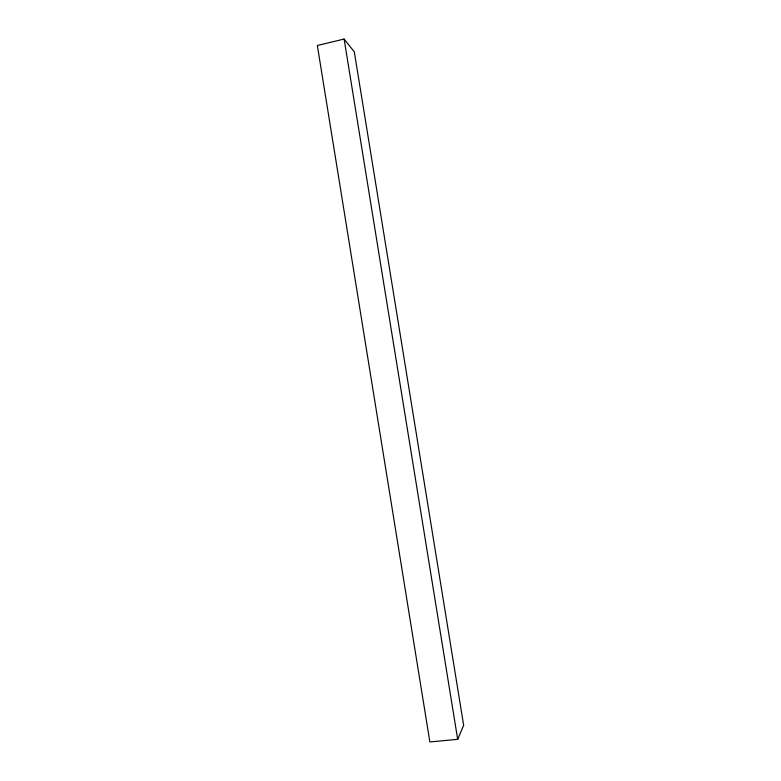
<?xml version="1.0" encoding="UTF-8"?>
<svg xmlns="http://www.w3.org/2000/svg" width="781" height="781" viewBox="0 0 781 781"><rect width="100%" height="100%" fill="white"/><g stroke="black" fill="none" stroke-linecap="round" stroke-linejoin="round"><path stroke-width="1.17" d="M457.686 739.343L463.66 725.315L354.33 51.917L344.118 39.05L317.34 45.493L429.862 741.95L457.686 739.343L344.118 39.05"/></g></svg>
